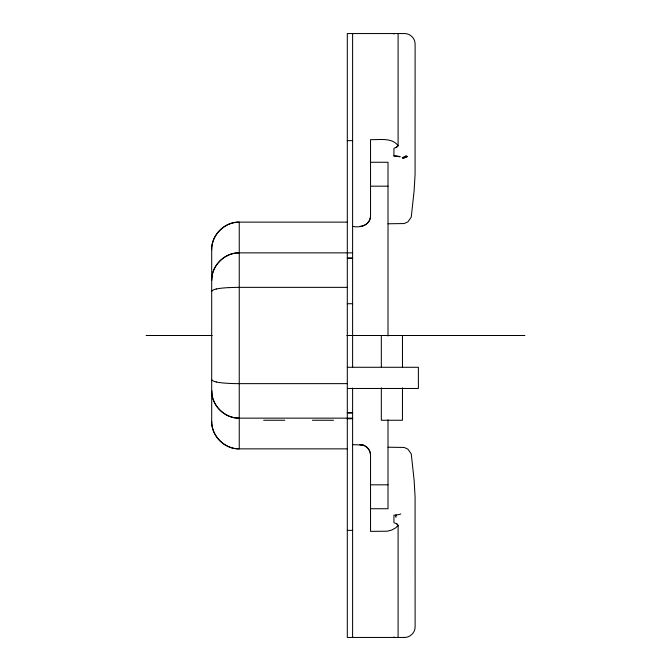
<?xml version="1.0" encoding="UTF-8"?>
<svg xmlns="http://www.w3.org/2000/svg" width="671" height="671" viewBox="0 0 671 671"><rect width="100%" height="100%" fill="white"/><g stroke="black" fill="none" stroke-linecap="round" stroke-linejoin="round"><path stroke-width="1.01" d="M396.058 514.942L395.982 517.257L395.001 515.009L396.058 514.942A10.367 4.345 0.4 0 0 400 514.288L400.763 513.969M399.933 156.754L393.927 155.966L393.927 148.283L396.938 147.058L398.096 145.624L398.096 33.55M347.31 448.865L239.245 448.865C224.525 449.142 211.424 436.033 211.692 421.321L211.692 249.679C211.424 234.967 224.525 221.858 239.245 222.135L347.31 222.135M398.096 145.624C391.83 137.27 379.4 140.004 370.535 139.635L370.535 215.777C370.711 224.877 360.075 228.207 352.602 226.37M211.692 249.679C211.466 234.951 224.517 221.933 239.245 222.135L239.245 448.865C224.517 449.067 211.466 436.049 211.692 421.321M370.535 215.777C370.618 221.472 365.561 226.496 359.866 226.37M352.602 444.63L363.053 445.091L359.866 444.63C365.561 444.479 370.644 449.536 370.535 455.223L370.535 531.365L387.142 531.222L391.738 530.065L395.856 527.733L398.096 525.284L396.938 523.942L393.927 522.717L393.927 515.034M211.692 291.155L213.781 289.671L216.314 289.016M396.125 147.494L398.096 145.716M403.464 637.45C409.461 638.071 415.257 632.954 415.114 626.857L415.081 496.733L414.124 480.268L411.248 453.881L407.918 449.142L404.168 447.448L388.014 447.23M239.245 252.858C224.517 252.657 211.457 265.674 211.692 280.411C211.424 265.691 224.525 252.581 239.245 252.858L352.602 252.858M347.31 140.65L352.602 140.65M370.535 162.265L388.014 162.265L388.014 336.02M370.535 186.177L388.014 186.177M388.014 223.77L404.168 223.552L407.918 221.858L411.248 217.119L414.124 190.732L415.081 174.267L415.114 44.143C415.223 38.482 410.182 33.441 404.521 33.55L347.31 33.55L347.31 637.45L404.521 637.45M347.31 287.364L239.245 287.364A27.377 3.598 0 0 0 228.719 287.666M347.368 303.72L352.602 303.72M146.127 335.5L212.195 335.5M346.848 335.5L524.873 335.5M347.368 367.28L418.385 367.28L418.385 388.475L347.67 388.475M347.31 383.636L239.245 383.636A27.377 3.64 0 0 1 228.601 383.376A27.545 3.791 -0.2 0 1 216.179 381.992M239.245 418.142C224.517 418.343 211.457 405.326 211.692 390.589C211.424 405.309 224.525 418.419 239.245 418.142L352.602 418.142M347.31 418.754L352.602 418.754M263.644 420.256L284.764 420.256M312.384 420.256L333.504 420.256M370.535 484.823L388.014 484.823M370.535 508.735L388.014 508.735L388.014 419.861M347.31 530.35L352.602 530.35M216.314 381.984L213.781 381.329L211.692 379.845M362.055 444.839C366.869 445.787 370.568 450.316 370.535 455.223M396.938 523.942L398.012 525.754M402.474 335.5L402.474 366.894M402.474 387.821L402.449 420.256L381.329 420.256L381.329 387.821M398.096 525.376L398.096 637.45M393.927 33.55L393.927 34.07M393.927 636.93L393.927 637.45M381.329 335.5L381.329 366.894M352.602 33.55L352.602 367.28M352.602 388.09L352.602 637.45M216.179 289.008A27.545 3.791 0.2 0 1 228.559 287.616M393.927 155.873A10.317 4.328 -0.4 0 1 400.042 156.687M406.215 155.932L402.818 158.054L402.214 157.685L406.215 155.932M407.331 156.553L403.33 158.448L402.818 158.054L407.331 156.553M352.602 258.159L347.377 258.167L352.602 258.159M352.602 412.841L347.31 412.841L352.602 412.841"/></g></svg>
